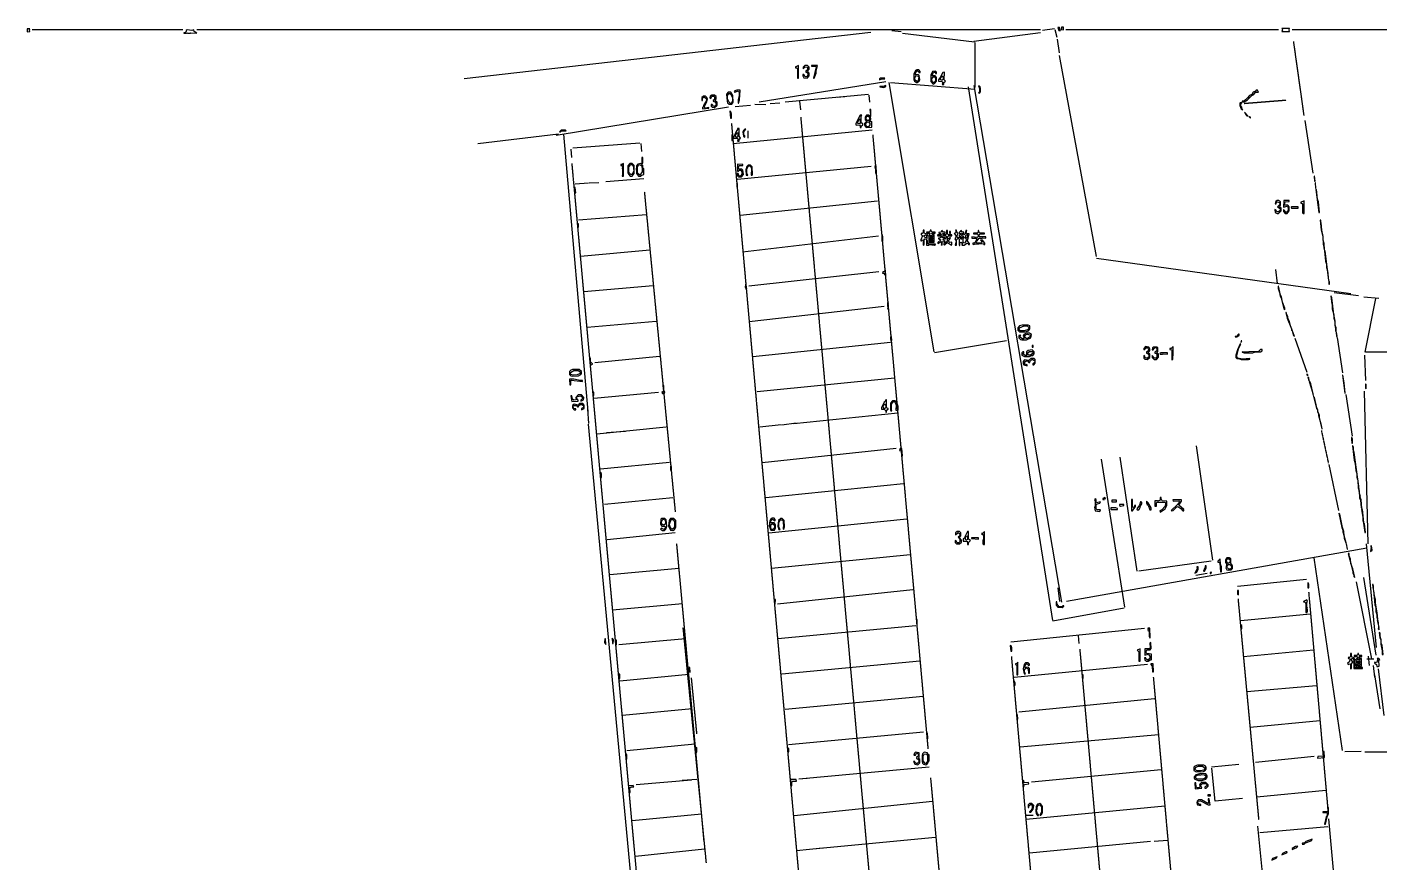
# Model space of a CAD drawing. Extents: x 11321 to 163025, y 6049 to 115321.
# Drawn here: x 11321 to 107597, y 55820 to 115321 of the extents above; entities that cross this region are included whole.
import ezdxf

# ---------------------------------------------------------------- set-up
doc = ezdxf.new("R2010")
doc.units = 0
doc.linetypes.add('DASHED', pattern=[1.524, 1.27, -0.254])
for name, color, linetype in [('DASHED_LINE', 3, 'DASHED'), ('SOLID_LINE', 7, 'Continuous'), ('TEXT_OUTLINE', 5, 'Continuous')]:
    doc.layers.add(name, color=color, linetype=linetype)

msp = doc.modelspace()

# ---------------------------------------------------------------- linework, layer by layer
at = {"layer": 'DASHED_LINE', "linetype": 'DASHED'}
for p, q in [((101438.5, 114283.2), (102178.5, 109035.4)), ((100931.7, 110104.2), (97931, 109865.5)), ((66374, 108909.3), (71862.8, 48151.8)), ((61447, 108470.6), (66880.3, 47705)), ((71499.8, 107651.7), (75430.5, 63935.2)), ((50085.6, 105599.6), (57313.4, 26094.1)), ((55248.9, 103585.7), (57443.3, 80818.9)), ((103427.6, 86597.1), (103923.6, 84282.4)), ((57533.6, 78557.6), (59477.2, 57382.4)), ((97496.5, 74608.4), (98965.3, 58892.4)), ((102523.6, 75084), (103901.5, 59468.1)), ((57987.4, 72584.3), (59643.2, 55819.8)), ((81366.3, 70513.4), (82971.6, 52478.5)), ((86234.8, 71027.2), (87846.3, 52986.8)), ((58583.6, 68988.1), (58968, 64999.5)), ((91468.5, 69051), (92796, 54183.8)), ((75614.9, 61884.4), (76721.1, 49582.3))]:
    msp.add_line(p, q, dxfattribs=at)
at = {"layer": 'SOLID_LINE'}
for p, q in [((11695.8, 115144.1), (22402.7, 115144.1)), ((23391.6, 115144.1), (83439.1, 115144.1)), ((71362.7, 114927), (42422.5, 111638.4)), ((72868.6, 115082.6), (73516.4, 115014.4)), ((73618.7, 114878), (78733.5, 114264.2)), ((83439.1, 114912.1), (78699.4, 114298.3)), ((84428, 115184.9), (83575.5, 115082.6)), ((84462.1, 115150.8), (84598.5, 114605.2)), ((85246.3, 115144.1), (100386.1, 115144.1)), ((101340.9, 115144.1), (112525.2, 115144.1)), ((78776.1, 114230.1), (78776.1, 111024.8)), ((84625.3, 114467.7), (84773.4, 113480.6)), ((84781, 113305.4), (87410.9, 98991.1)), ((72425.8, 111431.1), (63423.8, 109964.9)), ((72636.4, 111366.9), (75843, 92203.8)), ((72766.3, 111365.8), (78801.7, 110888.4)), ((78283.7, 111057.9), (84290.3, 73073)), ((78704.1, 111150.5), (84945.8, 74381.6)), ((63116.4, 109831.4), (63900.7, 109797.3)), ((64889.5, 109899.6), (64207.5, 109865.5)), ((71196.4, 110527.4), (65264.3, 109971.3)), ((66287.6, 110036), (66355.8, 109422.2)), ((69526.9, 110342.9), (68981.3, 110308.8)), ((71231.8, 110479.3), (71265.9, 109967.8)), ((61238.3, 109608.9), (48971.7, 107610.9)), ((62811.6, 109741.4), (61720.4, 109639.1)), ((71470.5, 107990.1), (61582, 107001.2)), ((62604.9, 107921.9), (62604.9, 107410.4)), ((102254.9, 108660.9), (102815.1, 104912.2)), ((49135, 107691.6), (43406.4, 107009.6)), ((49497.3, 107688), (51236.3, 87944.9)), ((54933.2, 107063.7), (50158, 106706.7)), ((55000.9, 107035.3), (55035, 106455.6)), ((50022.4, 106623.9), (50059.8, 106044.5)), ((71402.3, 105398.6), (61888.8, 104477.9)), ((51283.8, 104210.7), (50329.3, 104138.2)), ((52000.3, 104239.2), (51318.3, 104205.1)), ((55205.8, 104508.6), (52512, 104304)), ((71843.2, 102932.7), (62061.2, 101903)), ((55410.7, 101947.2), (50568.2, 101578.7)), ((71907.9, 100436), (62241.4, 99298.8)), ((55648.8, 99431.3), (50704.5, 98988.1)), ((87418.1, 98878.6), (105514.4, 96357)), ((71943.5, 97902.1), (62677.1, 96872.5)), ((100156.3, 98068.4), (100272.9, 97077.3)), ((55887.5, 96908), (50943.2, 96464.8)), ((104339.8, 96416.5), (106082.4, 96207.4)), ((72316.6, 95430.3), (62711.6, 94345.8)), ((106455.6, 96123.8), (107512.7, 96021.5)), ((107274, 95987.4), (106523.8, 92168.3)), ((56092.1, 94350.7), (51181.9, 93941.5)), ((72764.6, 92866.1), (62980.9, 91852.8)), ((81018.1, 92986.7), (75903.3, 92134.2)), ((101531.5, 93186.4), (102384.6, 90743.5)), ((104561, 93227.6), (104937.3, 90709.6)), ((56329.9, 91869.9), (51727.6, 91417.3)), ((106499.1, 91962.6), (106581.1, 90157.6)), ((106557.9, 92213.8), (118560.6, 92213.8)), ((73040, 90317.8), (63286.1, 89345.9)), ((56262.7, 89302.4), (51659.9, 88887.7)), ((105166.8, 89173.8), (105610, 86207.2)), ((106483.3, 89404.6), (106742.2, 78530.7)), ((51214.5, 88146.8), (51282.7, 87089.8)), ((73277.9, 87836.4), (65878.5, 87086.3)), ((51259.6, 87051.3), (54380.9, 53608.7)), ((56805, 86845.7), (51864.2, 86334.6)), ((64990.7, 86996.3), (63458.2, 86840.9)), ((66048.9, 87121.8), (65025.9, 86985.4)), ((53909.8, 86542.1), (52545.8, 86439.8)), ((73172.1, 85311.9), (63628.1, 84289.3)), ((94512.7, 85517.9), (95686.5, 77370.4)), ((57046.9, 84325.7), (52136.7, 83848.3)), ((87755.4, 84562.1), (89426.2, 74025.7)), ((89090.6, 84699.4), (90307.4, 76587.5)), ((103965.1, 84181.8), (104655.6, 80917.4)), ((73686.4, 82796.7), (63901, 81798.9)), ((57285.8, 81799.4), (52410.7, 81345.9)), ((73924.4, 80280.1), (64104, 79291.2)), ((57453.1, 79308.6), (52615.1, 78824.8)), ((106661.3, 78215.7), (85279.8, 74440.5)), ((106607.3, 78527.1), (107334.6, 71162.9)), ((74160.9, 77745.8), (64310, 76788.1)), ((95577.3, 77307.6), (90428.4, 76591.6)), ((102894.7, 77542.9), (104906.6, 63830.3)), ((57695.4, 76783), (52783.6, 76322.6)), ((95305.4, 76414.8), (94487, 76278.4)), ((106422.3, 76136.7), (107309.2, 70618.2)), ((74364.2, 75264.9), (64722.7, 74231.9)), ((84666.7, 75391.9), (84803.1, 74437.1)), ((102363.8, 76005.6), (97453.6, 75494.2)), ((105894, 75838.8), (106993, 70343.6)), ((57967.5, 74266.6), (52989.1, 73823.3)), ((89402.3, 73948.1), (84327.3, 73030.3)), ((102631.4, 73535.5), (97687.5, 73054.8)), ((74572.9, 72704.2), (64753.9, 71769.1)), ((90837, 72507.6), (81326.3, 71526.7)), ((58172.1, 71777.4), (53432.4, 71334.1)), ((86132.9, 72016.1), (86167, 71436.4)), ((102875.3, 70959.1), (97896.9, 70481.7)), ((106660.2, 70345.3), (107171.7, 70345.3)), ((106762.5, 70549.9), (106830.7, 69867.9)), ((74846.3, 70174.8), (65025.9, 69254.1)), ((91045.3, 69947.4), (81565.9, 69026.8)), ((107103.5, 69867.9), (107205.8, 69049.5)), ((107467.6, 69627.9), (107876.8, 66320.3)), ((58415.8, 69236.7), (53505.6, 68759.4)), ((103079.9, 68435.8), (98135.6, 67992.5)), ((107205.8, 69220), (107580.9, 66799)), ((75084.3, 67658.9), (65263.9, 66738.2)), ((91553.6, 67490.7), (81906.2, 66544.9)), ((58646, 66800.7), (53705.3, 66320.9)), ((103319.2, 65940), (98372.5, 65453.4)), ((75118.4, 65134.9), (65503.7, 64237)), ((91828.3, 64947.7), (82005.4, 64054.7)), ((58853.2, 64284.8), (54014.2, 63810.4)), ((106251, 63764.3), (105091.7, 63730.2)), ((106523.8, 63730.2), (108297, 63730.2)), ((75526, 62630.3), (66493.2, 61809.1)), ((97557, 62833.4), (95613.4, 62628.8)), ((102905, 63396.3), (98751.6, 62959.1)), ((58615.4, 61718.4), (54660, 61377.4)), ((58990.5, 61752.4), (57933.4, 61684.3)), ((66833.1, 61820.6), (66253.5, 61786.5)), ((92030.1, 62453.9), (82793.2, 61562.1)), ((95612.3, 62570.8), (95851, 60218)), ((103757.4, 60979.6), (98847.2, 60502.2)), ((75762.6, 60192.2), (65913.8, 59182.1)), ((92278.6, 59863.6), (82424.4, 58905.6)), ((97824, 60402.7), (95882.2, 60213.9)), ((59328.2, 59296.5), (54384, 58819.1)), ((82416.2, 59229.2), (82927.6, 59229.2)), ((103928, 58952.9), (104286.4, 55033.1)), ((98878.7, 58433.8), (99678.5, 50701.9)), ((103897.7, 58382.7), (99055.7, 57973.5)), ((67924.3, 56876.4), (66083, 56671.8)), ((75971.5, 57626.5), (67242.3, 56808.2)), ((91278.8, 57350.3), (82654.5, 56504.8)), ((92475.6, 57417.5), (91521.9, 57336.9)), ((59534, 56793.1), (54631.5, 56277.1))]:
    msp.add_line(p, q, dxfattribs=at)
at = {"layer": 'TEXT_OUTLINE'}
for points in [[(11320.7, 115184.9), (11320.7, 114980.3), (11525.3, 115014.4), (11491.2, 115116.7), (11525.3, 115184.9)], [(22470.9, 114912.1), (22470.9, 114878), (22675.5, 114878), (22709.6, 114912.1), (22743.7, 114878), (22948.3, 114878), (22982.4, 114912.1), (23391.6, 114878), (23221.1, 115014.4), (23187, 115116.7), (23050.6, 115082.6), (22709.6, 115116.7), (22641.4, 115082.6), (22641.4, 115014.4), (22539.1, 114912.1)], [(84666.7, 115287.2), (84734.9, 115082.6), (84871.3, 115082.6), (84803.1, 115287.2)], [(84939.5, 115321.3), (84939.5, 115116.7), (85007.7, 115150.8), (85075.8, 115116.7), (85075.8, 115321.3)], [(100624.8, 115219), (100658.9, 115116.7), (100624.8, 115014.4), (101170.4, 115014.4), (101136.3, 115116.7), (101170.4, 115219)], [(66219.4, 112593.4), (66151.2, 112525.2), (66014.8, 112491.1), (66014.8, 112422.9), (66083, 112422.9), (66151.2, 112354.7), (66151.2, 111672.7), (66219.4, 111672.7)], [(66662.6, 112593.4), (66560.3, 112457), (66560.3, 112354.7), (66696.7, 112491.1), (66867.2, 112457), (66867.2, 112286.5), (66730.8, 112184.2), (66730.8, 112116), (66799, 112116), (66867.2, 112047.8), (66901.3, 111911.4), (66799, 111775), (66696.7, 111775), (66594.4, 111945.5), (66526.2, 111945.5), (66526.2, 111843.2), (66594.4, 111706.8), (66833.1, 111672.7), (66969.5, 111843.2), (66969.5, 112047.8), (66867.2, 112184.2), (66969.5, 112320.6), (66969.5, 112457), (66867.2, 112593.4)], [(67583.3, 112593.4), (67140, 112593.4), (67140, 112525.2), (67446.9, 112525.2), (67481, 112491.1), (67276.4, 111672.7), (67344.6, 111672.7), (67481, 112047.8), (67481, 112218.3)], [(74778.1, 112286.5), (74641.7, 112286.5), (74539.4, 112218.3), (74437.1, 111979.6), (74437.1, 111570.4), (74471.2, 111468.1), (74607.6, 111365.8), (74675.8, 111365.8), (74812.2, 111468.1), (74846.3, 111570.4), (74812.2, 111877.3), (74744, 111945.5), (74573.5, 111911.4), (74539.4, 111945.5), (74539.4, 112047.8), (74675.8, 112218.3), (74812.2, 112081.9), (74880.4, 112081.9), (74880.4, 112150.1)], [(74607.6, 111877.3), (74778.1, 111809.1), (74744, 111502.2), (74641.7, 111434), (74505.3, 111570.4), (74505.3, 111740.9)], [(75971.5, 112184.2), (75766.9, 112150.1), (75630.6, 111911.4), (75630.6, 111434), (75801, 111263.5), (75903.3, 111297.6), (76039.7, 111468.1), (76039.7, 111740.9), (75937.4, 111843.2), (75766.9, 111843.2), (75732.9, 111877.3), (75835.1, 112116), (75937.4, 112116), (75971.5, 112013.7), (76039.7, 112013.7), (76039.7, 112116)], [(75801, 111775), (75903.3, 111775), (75971.5, 111672.7), (75971.5, 111502.2), (75869.2, 111365.8), (75801, 111365.8), (75732.9, 111434), (75698.8, 111638.6)], [(76619.4, 112116), (76483, 112081.9), (76312.5, 111740.9), (76176.1, 111570.4), (76176.1, 111468.1), (76414.8, 111434), (76483, 111365.8), (76448.9, 111229.4), (76551.2, 111229.4), (76551.2, 111365.8), (76687.6, 111468.1), (76585.3, 111570.4)], [(76448.9, 111843.2), (76517.1, 111740.9), (76517.1, 111604.5), (76448.9, 111536.3), (76346.6, 111536.3), (76312.5, 111638.6)], [(61820.6, 110820.2), (61684.3, 110786.1), (61650.2, 110717.9), (61684.3, 110683.9), (61888.8, 110752), (61991.1, 110717.9), (61991.1, 110445.2), (61922.9, 110138.3), (61922.9, 109899.6), (61957, 109899.6), (62025.2, 110138.3), (62059.3, 110820.2)], [(71982, 111570.4), (72152.5, 111638.6), (72323, 111604.5), (72357.1, 111672.7), (72050.2, 111672.7), (71982, 111638.6)], [(72425.3, 111161.2), (72254.8, 111093), (72016.1, 111093), (72016.1, 111058.9), (72288.9, 111024.8), (72425.3, 111093)], [(79040.4, 111127.1), (79108.6, 110956.6), (79108.6, 110717.9), (79040.4, 110649.8), (79108.6, 110615.7), (79176.8, 110717.9), (79176.8, 110956.6), (79142.7, 111058.9)], [(98885.8, 110820.2), (98783.5, 110820.2), (98749.4, 110752), (98578.9, 110683.9), (98476.6, 110513.4), (98306.1, 110445.2), (98169.7, 110274.7), (97931, 110070.1), (97794.6, 110036), (97794.6, 110001.9), (97931, 110001.9), (98169.7, 110138.3), (98476.6, 110445.2), (98613, 110513.4), (98749.4, 110683.9), (98954, 110683.9)], [(59467.8, 110411.1), (59331.5, 110308.8), (59331.5, 110104.2), (59399.7, 110104.2), (59399.7, 110274.7), (59501.9, 110342.9), (59638.3, 110240.6), (59672.4, 110104.2), (59467.8, 109729.1), (59467.8, 109660.9), (59399.7, 109592.7), (59399.7, 109490.4), (59842.9, 109558.6), (59842.9, 109592.7), (59570.1, 109558.6), (59501.9, 109626.8), (59706.5, 110001.9), (59740.6, 110206.5), (59706.5, 110308.8), (59604.2, 110411.1)], [(60047.5, 110479.3), (59945.2, 110411.1), (59911.1, 110274.7), (59979.3, 110240.6), (60047.5, 110411.1), (60183.9, 110411.1), (60252.1, 110342.9), (60252.1, 110172.4), (60149.8, 110104.2), (60149.8, 110036), (60320.3, 109967.8), (60354.4, 109763.2), (60183.9, 109660.9), (60081.6, 109797.3), (60013.4, 109797.3), (60013.4, 109695), (60081.6, 109626.8), (60252.1, 109592.7), (60422.6, 109763.2), (60422.6, 109967.8), (60286.2, 110070.1), (60354.4, 110206.5), (60354.4, 110377), (60252.1, 110479.3)], [(61206.9, 110683.9), (61104.6, 110547.5), (61138.7, 110036), (61172.8, 109933.7), (61275.1, 109831.4), (61479.7, 109831.4), (61582, 109967.8), (61547.9, 110445.2), (61411.5, 110683.9)], [(61275.1, 110615.7), (61411.5, 110547.5), (61513.8, 110274.7), (61513.8, 110036), (61411.5, 109865.5), (61275.1, 109967.8), (61172.8, 110206.5), (61172.8, 110445.2)], [(97658.2, 109933.7), (97624.1, 109899.6), (97624.1, 109729.1), (97726.4, 109490.4), (97828.7, 109422.2), (97760.5, 109524.5), (97760.5, 109626.8), (97692.3, 109695), (97692.3, 109831.4), (97760.5, 109933.7)], [(61343.3, 109354), (61377.4, 108842.5), (61445.6, 108842.5), (61445.6, 109115.3), (61411.5, 109285.8)], [(70618.1, 109047.1), (70311.2, 108467.4), (70311.2, 108365.1), (70345.3, 108331.1), (70549.9, 108365.1), (70618.1, 108297), (70618.1, 108160.6), (70686.3, 108160.6), (70686.3, 108262.9), (70788.6, 108365.1), (70788.6, 108433.3), (70686.3, 108501.5), (70686.3, 108978.9), (70720.4, 109047.1)], [(70584, 108808.4), (70618.1, 108774.3), (70618.1, 108467.4), (70481.7, 108433.3), (70413.5, 108535.6)], [(71368.2, 109456.3), (71300, 109456.3), (71334.1, 109081.2), (71265.9, 109013), (71231.8, 109047.1), (71061.4, 109047.1), (70959.1, 108910.7), (70959.1, 108706.1), (71027.3, 108672), (71027.3, 108569.7), (70925, 108467.4), (70925, 108331.1), (71027.3, 108160.6), (71436.4, 108194.7), (71436.4, 108603.8), (71334.1, 108569.7), (71265.9, 108637.9), (71334.1, 108672), (71368.2, 108774.3), (71334.1, 108944.8), (71368.2, 108978.9)], [(71095.4, 108978.9), (71197.7, 108978.9), (71300, 108842.5), (71231.8, 108672), (71129.5, 108672), (71027.3, 108774.3), (71027.3, 108876.6)], [(97965.1, 109251.7), (98033.3, 109115.3), (98135.6, 109013), (98203.8, 109013)], [(98272, 108944.8), (98374.3, 108842.5), (98374.3, 108910.7)], [(49204.2, 107853.7), (49272.4, 107853.7), (49340.6, 107921.9), (49681.6, 107921.9), (49647.5, 107990.1), (49340.6, 107990.1)], [(61991.1, 108092.4), (61888.8, 108092.4), (61888.8, 108024.2), (61786.5, 107887.8), (61650.2, 107546.8), (61547.9, 107444.5), (61513.8, 107478.6), (61513.8, 107649.1), (61479.7, 107649.1), (61479.7, 107239.9), (61547.9, 107239.9), (61582, 107410.4), (61854.7, 107410.4), (61922.9, 107342.2), (61888.8, 107205.8), (61991.1, 107205.8), (61991.1, 107342.2), (62093.4, 107410.4), (61991.1, 107546.8)], [(62468.5, 108058.3), (62400.3, 108058.3), (62298, 107956), (62263.9, 107853.7), (62298, 107546.8), (62400.3, 107478.6), (62400.3, 107580.9), (62332.1, 107649.1), (62332.1, 107853.7)], [(71129.5, 108569.7), (71197.7, 108569.7), (71300, 108467.4), (71300, 108365.1), (71197.7, 108228.8), (71095.4, 108228.8), (71027.3, 108297), (70993.2, 108433.3)], [(61854.7, 107819.6), (61922.9, 107717.3), (61888.8, 107649.1), (61922.9, 107546.8), (61854.7, 107478.6), (61752.4, 107478.6), (61718.4, 107580.9)], [(55069.1, 106046.4), (55069.1, 105637.3), (55137.3, 105637.3), (55137.3, 106046.4)], [(53773.4, 105603.2), (53671.1, 105535), (53568.8, 105535), (53568.8, 105466.8), (53637, 105466.8), (53705.2, 105398.6), (53671.1, 105262.2), (53705.2, 105194), (53705.2, 104818.9), (53671.1, 104716.6), (53773.4, 104716.6)], [(54216.7, 105603.2), (54080.3, 105432.7), (54080.3, 104955.3), (54114.4, 104853), (54250.8, 104716.6), (54387.2, 104716.6), (54523.6, 104887.1), (54523.6, 105466.8), (54387.2, 105603.2)], [(54284.9, 105535), (54353.1, 105535), (54455.4, 105432.7), (54489.5, 105091.7), (54387.2, 104818.9), (54284.9, 104818.9), (54182.6, 104921.2), (54148.5, 105023.5), (54148.5, 105364.5)], [(54796.3, 105569.1), (54694.1, 105432.7), (54660, 105159.9), (54694.1, 105125.8), (54694.1, 104887.1), (54830.4, 104716.6), (55000.9, 104716.6), (55069.1, 104784.8), (55205.5, 104818.9), (55205.5, 105228.1), (55137.3, 105296.3), (55137.3, 105466.8), (55000.9, 105603.2)], [(54864.5, 105535), (55035, 105466.8), (55103.2, 105262.2), (55103.2, 105023.5), (54932.7, 104784.8), (54796.3, 104887.1), (54762.2, 104989.4), (54762.2, 105364.5)], [(61888.8, 105569.1), (61888.8, 105057.6), (61957, 105057.6), (62025.2, 105125.8), (62127.5, 105125.8), (62195.7, 105023.5), (62195.7, 104853), (62093.4, 104716.6), (61991.1, 104716.6), (61922.9, 104887.1), (61854.7, 104887.1), (61854.7, 104750.7), (61957, 104648.4), (62161.6, 104648.4), (62298, 104818.9), (62263.9, 105125.8), (62195.7, 105194), (61991.1, 105194), (61922.9, 105262.2), (61991.1, 105466.8), (62263.9, 105466.8), (62263.9, 105535)], [(62639, 105500.9), (62536.7, 105398.6), (62468.5, 105159.9), (62502.6, 104784.8), (62604.9, 104750.7), (62536.7, 104921.2), (62536.7, 105228.1), (62673.1, 105432.7), (62775.4, 105432.7), (62877.7, 105262.2), (62843.6, 104784.8), (62911.8, 104784.8), (62945.9, 104853), (62911.8, 105364.5), (62809.5, 105500.9)], [(71641, 105432.7), (71675.1, 105364.5), (71641, 105296.3), (71709.2, 105262.2), (71709.2, 104921.2), (71777.4, 104921.2), (71743.3, 105432.7)], [(61820.6, 104239.2), (61820.6, 103932.3), (61888.8, 103932.3), (61888.8, 104171)], [(102909.4, 104716.6), (102943.5, 104341.5), (102977.6, 104341.5), (102943.5, 104716.6)], [(102977.6, 104239.2), (103011.7, 103864.1), (103045.8, 103864.1), (103011.7, 104239.2)], [(50295.3, 103898.2), (50295.3, 103523.2), (50363.5, 103523.2), (50329.4, 103898.2)], [(103045.8, 103761.8), (103250.4, 102125.1), (103284.5, 102125.1), (103216.3, 102875.3), (103148.1, 103079.9), (103079.9, 103761.8)], [(100283.8, 102977.6), (100181.5, 102909.4), (100147.4, 102738.9), (100215.6, 102738.9), (100215.6, 102807.1), (100283.8, 102875.3), (100454.3, 102841.2), (100488.4, 102704.8), (100317.9, 102534.3), (100488.4, 102397.9), (100488.4, 102261.5), (100386.1, 102159.2), (100283.8, 102159.2), (100215.6, 102227.4), (100215.6, 102295.6), (100113.3, 102329.7), (100147.4, 102125.1), (100283.8, 102056.9), (100386.1, 102056.9), (100556.6, 102227.4), (100556.6, 102432), (100454.3, 102534.3), (100522.5, 102636.6), (100522.5, 102875.3), (100386.1, 102977.6)], [(100761.2, 102977.6), (100727.1, 102500.2), (100999.9, 102568.4), (101068.1, 102466.1), (101068.1, 102261.5), (100931.7, 102125.1), (100727.1, 102329.7), (100727.1, 102193.3), (100863.5, 102056.9), (100999.9, 102056.9), (101136.3, 102227.4), (101136.3, 102534.3), (101034, 102636.6), (100829.4, 102636.6), (100795.3, 102670.7), (100863.5, 102875.3), (101136.3, 102909.4), (101136.3, 102977.6)], [(101272.7, 102500.2), (101306.8, 102432), (101784.1, 102432), (101784.1, 102534.3), (101306.8, 102534.3)], [(102193.3, 102943.5), (101954.6, 102841.2), (102125.1, 102704.8), (102091, 102636.6), (102091, 102091), (102125.1, 102056.9), (102193.3, 102056.9)], [(50499.9, 101340.9), (50499.9, 101102.2), (50568.1, 101068.1), (50568.1, 101306.8)], [(103352.7, 101579.5), (103420.9, 100863.5), (103523.2, 100386.1), (103557.3, 99840.5), (103591.4, 99806.4), (103625.5, 99465.4), (103659.6, 99465.4), (103625.5, 99908.7), (103557.3, 100147.4), (103557.3, 100420.2), (103455, 100863.5), (103420.9, 101374.9), (103386.8, 101409), (103386.8, 101579.5)], [(72152.5, 100522.5), (72186.6, 100386.1), (72152.5, 100352), (72152.5, 100079.2), (72220.7, 100079.2), (72220.7, 100386.1), (72186.6, 100522.5)], [(75085, 100863.5), (75085, 100693), (75016.8, 100624.8), (74948.6, 100624.8), (74948.6, 100556.6), (75050.9, 100454.3), (74914.5, 100181.5), (74914.5, 100113.3), (74982.7, 100113.3), (75016.8, 100181.5), (75085, 100147.4), (75085, 99806.4), (75153.2, 99840.5), (75153.2, 100181.5), (75221.4, 100249.7), (75323.7, 100215.6), (75323.7, 99806.4), (75494.2, 99806.4), (75528.3, 99840.5), (75903.3, 99806.4), (75971.5, 99840.5), (75971.5, 99874.6), (75494.2, 99874.6), (75391.9, 99942.8), (75391.9, 100113.3), (75357.8, 100147.4), (75391.9, 100556.6), (75153.2, 100658.9), (75153.2, 100863.5)], [(75153.2, 100488.4), (75255.5, 100522.5), (75323.7, 100454.3), (75323.7, 100352), (75255.5, 100317.9), (75153.2, 100420.2)], [(75323.7, 100727.1), (75357.8, 100658.9), (75562.4, 100658.9), (75596.5, 100624.8), (75460.1, 100488.4), (75494.2, 100420.2), (75494.2, 100113.3), (75460.1, 100045.1), (75494.2, 100011), (75869.2, 100011), (75869.2, 100556.6), (75732.9, 100556.6), (75698.8, 100624.8), (75732.9, 100658.9), (75937.4, 100658.9), (75937.4, 100727.1), (75732.9, 100727.1), (75664.7, 100795.3), (75664.7, 100863.5), (75596.5, 100863.5), (75596.5, 100795.3), (75528.3, 100727.1)], [(75528.3, 100113.3), (75596.5, 100181.5), (75732.9, 100181.5), (75801, 100079.2), (75766.9, 100045.1), (75596.5, 100045.1)], [(75562.4, 100454.3), (75596.5, 100488.4), (75766.9, 100488.4), (75801, 100420.2), (75766.9, 100386.1), (75596.5, 100386.1)], [(75562.4, 100317.9), (75732.9, 100352), (75801, 100249.7), (75766.9, 100215.6), (75596.5, 100215.6)], [(76414.8, 100863.5), (76414.8, 100795.3), (76346.6, 100727.1), (76210.2, 100693), (76210.2, 100658.9), (76346.6, 100624.8), (76380.7, 100556.6), (76346.6, 100522.5), (76107.9, 100522.5), (76142, 100454.3), (76721.7, 100454.3), (76824, 100113.3), (76687.6, 99942.8), (76551.2, 99908.7), (76551.2, 99840.5), (76619.4, 99806.4), (76824, 99976.9), (77096.8, 99806.4), (77130.9, 99840.5), (77130.9, 100011), (76994.5, 99976.9), (76926.3, 100045.1), (76926.3, 100147.4), (76994.5, 100215.6), (77028.6, 100352), (76892.2, 100249.7), (76824, 100317.9), (76824, 100386.1), (76892.2, 100454.3), (77130.9, 100454.3), (77130.9, 100522.5), (76892.2, 100522.5), (76824, 100590.7), (76824, 100829.4), (76755.8, 100829.4), (76755.8, 100590.7), (76687.6, 100522.5), (76517.1, 100522.5), (76483, 100624.8), (76653.5, 100658.9), (76653.5, 100727.1), (76517.1, 100727.1)], [(76414.8, 100386.1), (76278.4, 100283.8), (76176.1, 100283.8), (76176.1, 100249.7), (76346.6, 100181.5), (76142, 99976.9), (76142, 99908.7), (76380.7, 100045.1), (76414.8, 100011), (76380.7, 99840.5), (76448.9, 99806.4), (76448.9, 100011), (76483, 100045.1), (76653.5, 100011), (76653.5, 100079.2), (76483, 100181.5), (76551.2, 100249.7), (76687.6, 100249.7), (76687.6, 100317.9), (76483, 100317.9)], [(76960.4, 100761.2), (76960.4, 100658.9), (77028.6, 100624.8), (77028.6, 100761.2)], [(77403.7, 100863.5), (77437.8, 100795.3), (77403.7, 100658.9), (77301.4, 100624.8), (77437.8, 100454.3), (77403.7, 100317.9), (77335.5, 100249.7), (77437.8, 100113.3), (77369.6, 99806.4), (77471.9, 99806.4), (77471.9, 100181.5), (77574.2, 100283.8), (77642.4, 100249.7), (77642.4, 99840.5), (77676.5, 99772.3), (77710.6, 99772.3), (77710.6, 99942.8), (77778.8, 100011), (77881.1, 99942.8), (77847, 99806.4), (78017.5, 99806.4), (78187.9, 99942.8), (78290.2, 99908.7), (78324.3, 99840.5), (78392.5, 99840.5), (78392.5, 99908.7), (78256.1, 100079.2), (78358.4, 100590.7), (78256.1, 100590.7), (78153.8, 100658.9), (78187.9, 100829.4), (78119.7, 100829.4), (78085.6, 100590.7), (78017.5, 100522.5), (77915.2, 100590.7), (77983.4, 100658.9), (77983.4, 100727.1), (77881.1, 100727.1), (77778.8, 100863.5), (77778.8, 100761.2), (77642.4, 100727.1), (77642.4, 100658.9), (77710.6, 100624.8), (77710.6, 100522.5), (77642.4, 100488.4), (77642.4, 100420.2), (77915.2, 100454.3), (77983.4, 100386.1), (77847, 100317.9), (77744.7, 100352), (77574.2, 100317.9), (77471.9, 100386.1), (77574.2, 100624.8), (77471.9, 100761.2), (77471.9, 100863.5)], [(77812.9, 100658.9), (77881.1, 100624.8), (77847, 100488.4), (77744.7, 100522.5)], [(77744.7, 100249.7), (77778.8, 100283.8), (77847, 100249.7), (77812.9, 100215.6)], [(78017.5, 100352), (78119.7, 100283.8), (78153.8, 100147.4), (78051.6, 99942.8), (77949.3, 99976.9), (77949.3, 100283.8)], [(78187.9, 100556.6), (78256.1, 100488.4), (78256.1, 100352), (78187.9, 100283.8), (78119.7, 100386.1), (78119.7, 100488.4)], [(78665.3, 100658.9), (78665.3, 100590.7), (78938.1, 100590.7), (79006.3, 100522.5), (79006.3, 100420.2), (78938.1, 100352), (78563, 100386.1), (78563, 100283.8), (78869.9, 100283.8), (78904, 100249.7), (78801.7, 100011), (78733.5, 99942.8), (78631.2, 99942.8), (78631.2, 99874.6), (78699.4, 99840.5), (78733.5, 99874.6), (79381.4, 99908.7), (79415.5, 99840.5), (79483.7, 99840.5), (79483.7, 99942.8), (79313.2, 100147.4), (79176.8, 100147.4), (79279.1, 100011), (79210.9, 99942.8), (78904, 99942.8), (78869.9, 99976.9), (78904, 100079.2), (79074.5, 100283.8), (79279.1, 100283.8), (79313.2, 100317.9), (79517.8, 100283.8), (79551.9, 100317.9), (79551.9, 100386.1), (79108.6, 100386.1), (79074.5, 100420.2), (79074.5, 100522.5), (79142.7, 100590.7), (79449.6, 100590.7), (79449.6, 100658.9), (79108.6, 100658.9), (79040.4, 100829.4), (79006.3, 100829.4), (79006.3, 100727.1), (78938.1, 100658.9)], [(103659.6, 99397.2), (103727.7, 98647.1), (103795.9, 98442.5), (103795.9, 98203.8), (103864.1, 97965.1), (103932.3, 97283.1), (103966.4, 97283.1), (103693.7, 99397.2)], [(72357.1, 98135.6), (72357.1, 97965.1), (72288.9, 97896.9), (72220.7, 97896.9), (72186.6, 97794.6), (72288.9, 97794.6), (72357.1, 97692.3), (72425.3, 97692.3), (72391.2, 98135.6)], [(62468.5, 97112.6), (62434.4, 96805.7), (62468.5, 96703.5), (62536.7, 96669.4), (62468.5, 96839.8), (62502.6, 96873.9), (62502.6, 97112.6)], [(100352, 96873.9), (100352, 96703.5), (100454.3, 96430.7), (100488.4, 96157.9), (100556.6, 96055.6), (100761.2, 95271.3), (100829.4, 95203.1), (100829.4, 95305.4), (100658.9, 95748.7), (100590.7, 96123.8), (100522.5, 96226.1), (100386.1, 96873.9)], [(103966.4, 97214.9), (103966.4, 97010.3), (104000.5, 97010.3), (104000.5, 97214.9)], [(72561.7, 95714.6), (72561.7, 95441.8), (72595.8, 95407.7), (72561.7, 95271.3), (72629.9, 95271.3), (72629.9, 95544.1), (72595.8, 95578.2), (72629.9, 95680.5)], [(104102.8, 96157.9), (104171, 95612.3), (104205.1, 95578.2), (104205.1, 95271.3), (104307.4, 94828), (104307.4, 94589.3), (104375.6, 94350.7), (104375.6, 94112), (104443.8, 93873.3), (104443.8, 93668.7), (104477.9, 93668.7), (104477.9, 93907.4), (104409.7, 94112), (104409.7, 94384.7), (104307.4, 94862.1), (104171, 96055.6), (104136.9, 96157.9)], [(100897.6, 94998.5), (100999.9, 94589.3), (101306.8, 93839.2), (101306.8, 93736.9), (101374.9, 93702.8), (101238.6, 94043.8), (101170.4, 94350.7), (101068.1, 94521.1), (101034, 94725.7), (100965.8, 94828), (100931.7, 94998.5)], [(81836.5, 93736.9), (81938.8, 93634.6), (82382.1, 93634.6), (82586.7, 93702.8), (82689, 93839.2), (82689, 94043.8), (82552.6, 94112), (82143.4, 94112), (81938.8, 94043.8), (81836.5, 93907.4)], [(82620.8, 93941.5), (82620.8, 93873.3), (82518.5, 93771), (82279.8, 93702.8), (82007, 93702.8), (81904.7, 93771), (81938.8, 93907.4), (82279.8, 94043.8), (82484.4, 94043.8)], [(82791.2, 93430), (82654.9, 93532.3), (82450.3, 93532.3), (82245.7, 93430), (82211.6, 93327.7), (82279.8, 93191.3), (82245.7, 93123.1), (82143.4, 93123.1), (81972.9, 93259.5), (81972.9, 93327.7), (82041.1, 93395.9), (81904.7, 93361.8), (81904.7, 93191.3), (82007, 93089), (82109.3, 93054.9), (82450.3, 93054.9), (82757.1, 93191.3)], [(82723.1, 93395.9), (82723.1, 93293.6), (82518.5, 93157.2), (82416.2, 93157.2), (82279.8, 93259.5), (82416.2, 93430), (82518.5, 93464.1)], [(97590, 93464.1), (97521.8, 93464.1), (97385.4, 93293.6), (97283.1, 93293.6), (97283.1, 93259.5), (97419.5, 93259.5), (97590, 93395.9)], [(101374.9, 93634.6), (101443.1, 93361.8), (101511.3, 93293.6), (101409, 93634.6)], [(104477.9, 93600.5), (104512, 93293.6), (104546.1, 93293.6), (104512, 93600.5)], [(72766.3, 93259.5), (72766.3, 93089), (72868.6, 93020.8), (72834.5, 93293.6)], [(82859.4, 92645.7), (82859.4, 92543.4), (82927.6, 92543.4), (82927.6, 92645.7)], [(90906.7, 92577.5), (90804.4, 92441.1), (90804.4, 92338.8), (90974.9, 92509.3), (91043.1, 92509.3), (91111.3, 92441.1), (91145.4, 92304.7), (90974.9, 92168.3), (90974.9, 92100.1), (91043.1, 92100.1), (91145.4, 91997.9), (91145.4, 91827.4), (91043.1, 91759.2), (90940.8, 91759.2), (90872.6, 91827.4), (90872.6, 91895.6), (90804.4, 91929.7), (90804.4, 91759.2), (90872.6, 91691), (91043.1, 91656.9), (91213.6, 91793.3), (91213.6, 92032), (91111.3, 92134.2), (91213.6, 92304.7), (91213.6, 92407), (91145.4, 92543.4)], [(91486.4, 92543.4), (91418.2, 92475.2), (91384.1, 92338.8), (91452.3, 92338.8), (91588.7, 92509.3), (91656.9, 92509.3), (91725.1, 92441.1), (91725.1, 92270.6), (91588.7, 92168.3), (91588.7, 92100.1), (91656.9, 92100.1), (91725.1, 92032), (91725.1, 91827.4), (91656.9, 91759.2), (91554.6, 91759.2), (91384.1, 91929.7), (91384.1, 91793.3), (91520.5, 91656.9), (91691, 91656.9), (91827.4, 91827.4), (91827.4, 92032), (91725.1, 92134.2), (91793.3, 92236.5), (91793.3, 92475.2), (91725.1, 92543.4)], [(92884.4, 92577.5), (92748, 92441.1), (92645.7, 92441.1), (92645.7, 92372.9), (92782.1, 92338.8), (92782.1, 91622.8), (92850.3, 91656.9), (92850.3, 91895.6), (92884.4, 91929.7)], [(97658.2, 92782.1), (97453.6, 92338.8), (97351.3, 91963.8), (97351.3, 91793.3), (97419.5, 91725.1), (97555.9, 91725.1), (97726.4, 91656.9), (98237.9, 91656.9), (98340.2, 91691), (98340.2, 91725.1), (97794.6, 91691), (97487.7, 91759.2), (97385.4, 91861.5), (97521.8, 92407), (97692.3, 92748)], [(97760.5, 92986.7), (97726.4, 92986.7), (97692.3, 92884.4), (97726.4, 92884.4)], [(51352.4, 91759.2), (51386.5, 91315.9), (51454.7, 91281.8), (51557, 91315.9), (51557, 91350), (51420.6, 91486.4), (51420.6, 91759.2)], [(82995.8, 92202.4), (82859.4, 92338.8), (82552.6, 92304.7), (82450.3, 92202.4), (82450.3, 92032), (82484.4, 91997.9), (82450.3, 91929.7), (82348, 91929.7), (82177.5, 92066), (82245.7, 92134.2), (82245.7, 92202.4), (82177.5, 92202.4), (82109.3, 92134.2), (82109.3, 91963.8), (82313.9, 91861.5), (82654.9, 91861.5), (82791.2, 91929.7), (82893.5, 91929.7), (82995.8, 92066)], [(83064, 91656.9), (82995.8, 91725.1), (82757.1, 91725.1), (82620.8, 91588.7), (82313.9, 91622.8), (82211.6, 91520.5), (82211.6, 91350), (82245.7, 91281.8), (82484.4, 91213.6), (82484.4, 91281.8), (82348, 91315.9), (82279.8, 91384.1), (82279.8, 91452.3), (82416.2, 91554.6), (82518.5, 91554.6), (82620.8, 91452.3), (82689, 91452.3), (82689, 91520.5), (82825.3, 91656.9), (82893.5, 91656.9), (83029.9, 91554.6), (83029.9, 91452.3), (82893.5, 91350), (82893.5, 91281.8), (82961.7, 91281.8), (83064, 91384.1)], [(82484.4, 92100.1), (82654.9, 92236.5), (82859.4, 92236.5), (82927.6, 92168.3), (82927.6, 92100.1), (82723.1, 91963.8), (82620.8, 91963.8)], [(91929.7, 92100.1), (91963.8, 92032), (92134.2, 92032), (92168.3, 92066), (92475.2, 92032), (92475.2, 92134.2), (91997.9, 92134.2)], [(99226.7, 92372.9), (99090.3, 92372.9), (98954, 92236.5), (98272, 92202.4), (98237.9, 92168.3), (97794.6, 92202.4), (97794.6, 92168.3), (97931, 92134.2), (98544.8, 92134.2), (98715.3, 92202.4), (99090.3, 92202.4), (99226.7, 92270.6)], [(49920.3, 90804.4), (49920.3, 90599.8), (50022.6, 90497.5), (50124.8, 90463.4), (50568.1, 90497.5), (50738.6, 90599.8), (50772.7, 90668), (50772.7, 90804.4), (50602.2, 90940.8), (50124.8, 90940.8), (50022.6, 90906.7)], [(49988.5, 90736.2), (50227.1, 90872.6), (50534, 90872.6), (50670.4, 90770.3), (50670.4, 90668), (50465.8, 90565.7), (50193, 90531.6), (50022.6, 90599.8)], [(102397.9, 90633.9), (102397.9, 90565.7), (102466.1, 90497.5), (102466.1, 90565.7)], [(104921.2, 90531.6), (105091.7, 89270), (105125.8, 89270), (105057.6, 89986), (104955.3, 90531.6)], [(49920.3, 90258.8), (49954.4, 89849.6), (50022.6, 89849.6), (50022.6, 90156.5), (50056.7, 90190.6), (50840.9, 90088.3), (50840.9, 90156.5), (50670.4, 90156.5), (50227.1, 90258.8)], [(56569.5, 89815.5), (56603.6, 89406.4), (56501.3, 89304.1), (56535.4, 89235.9), (56671.8, 89235.9), (56705.9, 89338.2), (56637.7, 89440.5), (56637.7, 89815.5)], [(102466.1, 90429.3), (102534.3, 90156.5), (102568.4, 90156.5), (102534.3, 90361.1)], [(102568.4, 90088.3), (102807.1, 89338.2), (102841.2, 89099.5), (102875.3, 89099.5), (102670.7, 89917.8), (102602.5, 90088.3)], [(106557.9, 89917.8), (106557.9, 89611), (106626.1, 89576.9), (106626.1, 89883.7)], [(50943.2, 88963.1), (50772.7, 89133.6), (50534, 89133.6), (50363.5, 88963.1), (50397.6, 88792.6), (50227.1, 88758.5), (50124.8, 88826.7), (50090.8, 89065.4), (50022.6, 89065.4), (50090.8, 88656.2), (50534, 88690.3), (50534, 88758.5), (50431.7, 88894.9), (50431.7, 88963.1), (50499.9, 89031.3), (50738.6, 89065.4), (50875, 88963.1), (50875, 88894.9), (50738.6, 88758.5), (50738.6, 88690.3), (50909.1, 88792.6)], [(51659.3, 89338.2), (51591.1, 89338.2), (51591.1, 89065.4), (51659.3, 89099.5)], [(72425.3, 88792.6), (72391.2, 88656.2), (72323, 88622.1), (72118.4, 88212.9), (72118.4, 88110.6), (72323, 88110.6), (72425.3, 88008.3), (72425.3, 87906), (72493.5, 87906), (72493.5, 88042.4), (72595.8, 88110.6), (72595.8, 88178.8), (72493.5, 88212.9), (72493.5, 88792.6)], [(72902.7, 88724.4), (72766.3, 88553.9), (72766.3, 88076.5), (72800.4, 88008.3), (72868.6, 88008.3), (72834.5, 88076.5), (72834.5, 88485.7), (72970.9, 88656.2), (73039.1, 88656.2), (73107.3, 88588), (73175.5, 88417.5), (73141.4, 88042.4), (73311.9, 88042.4), (73311.9, 88315.2), (73209.6, 88588), (73107.3, 88724.4)], [(102875.3, 89031.3), (103079.9, 88178.8), (103148.1, 88076.5), (103148.1, 87940.1), (103216.3, 87803.7), (103216.3, 87667.3), (103386.8, 87087.7), (103455, 86712.6), (103489.1, 86712.6), (103284.5, 87530.9), (103284.5, 87667.3), (103182.2, 87940.1), (103182.2, 88076.5), (103114, 88212.9), (102943.5, 88963.1)], [(50977.3, 88417.5), (50875, 88519.8), (50636.3, 88519.8), (50534, 88417.5), (50261.2, 88485.7), (50124.8, 88383.4), (50124.8, 88212.9), (50261.2, 88076.5), (50363.5, 88076.5), (50363.5, 88144.7), (50227.1, 88178.8), (50158.9, 88281.1), (50227.1, 88383.4), (50431.7, 88383.4), (50499.9, 88281.1), (50568.1, 88281.1), (50568.1, 88349.3), (50670.4, 88451.6), (50806.8, 88451.6), (50909.1, 88383.4), (50909.1, 88247), (50772.7, 88178.8), (50772.7, 88076.5), (50977.3, 88178.8)], [(72357.1, 88485.7), (72425.3, 88383.4), (72425.3, 88247), (72357.1, 88178.8), (72288.9, 88178.8), (72254.8, 88349.3)], [(105569.1, 86098.8), (105569.1, 85894.2), (105603.2, 85860.1), (105603.2, 85689.6), (105637.3, 85689.6), (105637.3, 85996.5), (105603.2, 86098.8)], [(73448.2, 85314.5), (73414.1, 85178.1), (73516.4, 85144), (73550.5, 84803.1), (73618.7, 84803.1), (73584.6, 85314.5)], [(105637.3, 85519.1), (105773.7, 84496.2), (105841.9, 84257.5), (105876, 83746), (105944.2, 83541.4), (105944.2, 83302.7), (105978.3, 83132.2), (106012.4, 83132.2), (105773.7, 85041.8), (105705.5, 85178.1), (105705.5, 85416.8), (105671.4, 85519.1)], [(57115, 84052.9), (57115, 83780.1), (57183.2, 83780.1), (57183.2, 84018.8)], [(52102.6, 83609.6), (52136.7, 83268.6), (52204.9, 83268.6), (52204.9, 83541.4)], [(106012.4, 83064), (106046.4, 82518.5), (106114.6, 82313.9), (106148.7, 81802.4), (106216.9, 81631.9), (106251, 81120.4), (106319.2, 81052.2), (106251, 81666), (106182.8, 81836.5), (106216.9, 81904.7), (106148.7, 82109.3), (106080.5, 82859.4), (106046.4, 82893.5), (106046.4, 83064)], [(88076.5, 81768.3), (87974.2, 81836.5), (87940.1, 81768.3), (87871.9, 81768.3), (87871.9, 81700.1), (87974.2, 81666), (87940.1, 81734.2), (87974.2, 81768.3), (88076.5, 81734.2)], [(92032, 81836.5), (91963.8, 81836.5), (91963.8, 81631.9), (91793.3, 81563.7), (91759.2, 81597.8), (91588.7, 81597.8), (91588.7, 81222.7), (91691, 81222.7), (91691, 81461.4), (91725.1, 81495.5), (92304.7, 81495.5), (92338.8, 81461.4), (92304.7, 81222.7), (92066, 80949.9), (91929.7, 80881.7), (91963.8, 80779.4), (92304.7, 81018.1), (92441.1, 81290.9), (92441.1, 81563.7), (92100.1, 81597.8), (92032, 81734.2)], [(87326.4, 81734.2), (87292.3, 81666), (87326.4, 81563.7), (87326.4, 81188.6), (87292.3, 81154.5), (87326.4, 80881.7), (87667.3, 80847.6), (87701.4, 80949.9), (87462.7, 80949.9), (87394.5, 81018.1), (87394.5, 81325), (87462.7, 81393.2), (87667.3, 81427.3), (87701.4, 81529.6), (87428.6, 81461.4), (87394.5, 81495.5), (87394.5, 81700.1)], [(88451.6, 81086.3), (88451.6, 80984), (88929, 80984), (88929, 81052.2), (88792.6, 81086.3)], [(88519.8, 81631.9), (88519.8, 81529.6), (88860.8, 81529.6), (88860.8, 81631.9)], [(89065.4, 81325), (89065.4, 81256.8), (89133.6, 81222.7), (89372.3, 81256.8), (89372.3, 81325)], [(89917.8, 81700.1), (89917.8, 80881.7), (89986, 80881.7), (90190.6, 81188.6), (90190.6, 81290.9), (90122.4, 81256.8), (90122.4, 81188.6), (90054.2, 81120.4), (89986, 81154.5), (89986, 81700.1)], [(90599.8, 81529.6), (90565.7, 81529.6), (90497.5, 81290.9), (90292.9, 81018.1), (90327, 80949.9), (90429.3, 80949.9), (90531.6, 81120.4), (90531.6, 81188.6), (90668, 81427.3)], [(90974.9, 81563.7), (90974.9, 81461.4), (91043.1, 81325), (91111.3, 81290.9), (91213.6, 80949.9), (91315.9, 80949.9), (91315.9, 81086.3), (91111.3, 81461.4)], [(92850.3, 81666), (92884.4, 81563.7), (93293.6, 81597.8), (93327.7, 81529.6), (93191.3, 81325), (92748, 80915.8), (92782.1, 80881.7), (92884.4, 80915.8), (93123.1, 81154.5), (93225.4, 81188.6), (93430, 81052.2), (93566.4, 80881.7), (93634.6, 80881.7), (93634.6, 80984), (93293.6, 81290.9), (93464.1, 81563.7), (93464.1, 81666)], [(106285.1, 80984), (106387.4, 80438.4), (106387.4, 80199.8), (106421.5, 80063.4), (106455.6, 80063.4), (106353.3, 80984)], [(56501.3, 80336.2), (56433.1, 80302.1), (56399, 79927), (56501.3, 79790.6), (56705.9, 79790.6), (56740, 79654.2), (56637.7, 79551.9), (56467.2, 79654.2), (56399, 79586), (56535.4, 79483.7), (56671.8, 79483.7), (56774.1, 79586), (56842.3, 79790.6), (56808.2, 80233.9), (56705.9, 80336.2)], [(56569.5, 80302.1), (56671.8, 80268), (56774.1, 80097.5), (56740, 79927), (56637.7, 79858.8), (56501.3, 79927), (56467.2, 80097.5)], [(57115, 80336.2), (57012.8, 80199.8), (56978.7, 79824.7), (57115, 79517.8), (57285.5, 79483.7), (57387.8, 79551.9), (57490.1, 79722.4), (57490.1, 80199.8), (57353.7, 80336.2)], [(57149.1, 80268), (57285.5, 80268), (57387.8, 80131.6), (57387.8, 79756.5), (57319.6, 79620.1), (57217.3, 79551.9), (57081, 79756.5), (57046.9, 79927)], [(64343.9, 80370.3), (64241.6, 80302.1), (64173.4, 80165.7), (64139.3, 79824.7), (64241.6, 79517.8), (64480.3, 79483.7), (64582.6, 79654.2), (64582.6, 79892.9), (64480.3, 80029.3), (64309.8, 80029.3), (64275.7, 79995.2), (64241.6, 80165.7), (64378, 80302.1), (64548.5, 80165.7), (64548.5, 80268), (64480.3, 80370.3)], [(64343.9, 79961.1), (64412.1, 79961.1), (64514.4, 79824.7), (64514.4, 79688.3), (64412.1, 79551.9), (64309.8, 79551.9), (64241.6, 79654.2), (64241.6, 79892.9)], [(65060, 80336.2), (64957.7, 80336.2), (64787.2, 80199.8), (64753.1, 79790.6), (64821.3, 79551.9), (64923.6, 79551.9), (64821.3, 79722.4), (64821.3, 80029.3), (64923.6, 80233.9), (65060, 80233.9), (65128.2, 80165.7), (65128.2, 79961.1), (65162.3, 79927), (65128.2, 79586), (65196.4, 79620.1), (65230.5, 79756.5), (65196.4, 80199.8)], [(104682.5, 80711.2), (104887.1, 79688.3), (104955.3, 79517.8), (104955.3, 79381.4), (105057.6, 79074.5), (105057.6, 78938.1), (105159.9, 78597.1), (105194, 78597.1), (105057.6, 79108.6), (105023.5, 79415.5), (104921.2, 79688.3), (104750.7, 80643)], [(106421.5, 79995.2), (106523.8, 79347.3), (106557.9, 79347.3), (106489.7, 79961.1)], [(77506, 79415.5), (77403.7, 79313.2), (77403.7, 79176.8), (77574.2, 79347.3), (77710.6, 79245), (77710.6, 79108.6), (77574.2, 79006.3), (77710.6, 78869.9), (77710.6, 78699.4), (77642.4, 78597.1), (77506, 78597.1), (77471.9, 78699.4), (77369.6, 78767.6), (77369.6, 78631.2), (77471.9, 78528.9), (77676.5, 78528.9), (77812.9, 78665.3), (77812.9, 78801.7), (77710.6, 78938.1), (77710.6, 79040.4), (77778.8, 79108.6), (77778.8, 79313.2), (77676.5, 79415.5)], [(78256.1, 79415.5), (78051.6, 79040.4), (78051.6, 78972.2), (77949.3, 78869.9), (77949.3, 78733.5), (78187.9, 78733.5), (78256.1, 78665.3), (78256.1, 78494.8), (78324.3, 78494.8), (78324.3, 78631.2), (78460.7, 78767.6), (78324.3, 78869.9), (78324.3, 79415.5)], [(78187.9, 79108.6), (78256.1, 79074.5), (78256.1, 78835.8), (78119.7, 78801.7), (78085.6, 78972.2)], [(78528.9, 78972.2), (78528.9, 78904), (79040.4, 78869.9), (79040.4, 78972.2)], [(79449.6, 79415.5), (79313.2, 79279.1), (79245, 79279.1), (79381.4, 79142.7), (79381.4, 78835.8), (79347.3, 78801.7), (79347.3, 78528.9), (79381.4, 78494.8), (79449.6, 78494.8)], [(105194, 78528.9), (105262.2, 78153.8), (105296.3, 78153.8), (105228.1, 78528.9)], [(107001.2, 78392.5), (106933, 78358.4), (106967.1, 78290.2), (106933, 77983.4), (107035.3, 78085.6)], [(96192, 77437.8), (96055.6, 77301.4), (96055.6, 77233.2), (96123.8, 77233.2), (96192, 77165), (96260.2, 76551.2), (96328.4, 76551.2), (96328.4, 76892.2), (96260.2, 77096.8), (96226.1, 77437.8)], [(96703.5, 77540.1), (96601.2, 77403.7), (96601.2, 77199.1), (96703.5, 77096.8), (96635.3, 76824), (96703.5, 76687.6), (96839.8, 76653.5), (97010.3, 76687.6), (97112.6, 76789.9), (97112.6, 76960.4), (97044.4, 77096.8), (96976.2, 77130.9), (96976.2, 77471.9), (96873.9, 77540.1)], [(96737.5, 77471.9), (96839.8, 77471.9), (96942.1, 77369.6), (96908, 77199.1), (96805.7, 77130.9), (96669.4, 77267.3), (96669.4, 77369.6)], [(96805.7, 77062.7), (96942.1, 77062.7), (97044.4, 76926.3), (97010.3, 76789.9), (96942.1, 76721.7), (96839.8, 76721.7), (96737.5, 76824), (96703.5, 76926.3)], [(105330.4, 77847), (105671.4, 76585.3), (105671.4, 76448.9), (105739.6, 76312.5), (105739.6, 76210.2), (105807.8, 76142), (105671.4, 76755.8), (105535, 77130.9), (105500.9, 77437.8), (105398.6, 77676.5), (105398.6, 77847)], [(94657.5, 76892.2), (94555.2, 76892.2), (94589.3, 76789.9), (94418.8, 76448.9), (94555.2, 76517.1), (94657.5, 76721.7)], [(95237.2, 76960.4), (95169, 76960.4), (95169, 76858.1), (95100.8, 76789.9), (95032.6, 76585.3), (95100.8, 76585.3), (95169, 76653.5), (95237.2, 76824)], [(95612.3, 76517.1), (95510, 76483), (95510, 76414.8), (95578.2, 76414.8)], [(97453.6, 75221.4), (97453.6, 74948.6), (97521.8, 74914.5), (97521.8, 75221.4)], [(102466.1, 75766.9), (102466.1, 75391.9), (102534.3, 75391.9), (102534.3, 75664.7), (102500.2, 75766.9)], [(107069.4, 75630.6), (107103.5, 75289.6), (107137.6, 75289.6), (107137.6, 75528.3), (107103.5, 75630.6)], [(107137.6, 75221.4), (107239.9, 74198.4), (107308.1, 73993.8), (107308.1, 73721), (107376.3, 73516.4), (107376.3, 73311.9), (107410.4, 73175.5), (107444.5, 73175.5), (107410.4, 73618.7), (107274, 74334.8), (107274, 74573.5), (107205.8, 74812.2), (107171.7, 75221.4)], [(64514.4, 74607.6), (64514.4, 74232.5), (64548.5, 74232.5), (64582.6, 74573.5)], [(84564.4, 74403), (84564.4, 74164.3), (84666.7, 74027.9), (84973.6, 73993.8), (85109.9, 74096.1), (85109.9, 74130.2), (85041.8, 74130.2), (84973.6, 74062), (84769, 74062), (84666.7, 74164.3), (84598.5, 74300.7), (84598.5, 74403)], [(102397.9, 74539.4), (102159.2, 74437.1), (102159.2, 74403), (102261.5, 74403), (102329.7, 74266.6), (102329.7, 73652.8), (102397.9, 73652.8), (102432, 73721), (102432, 73891.5), (102397.9, 73925.6), (102432, 73959.7), (102397.9, 74027.9), (102397.9, 74368.9), (102432, 74437.1)], [(74607.6, 73141.4), (74607.6, 72936.8), (74675.8, 72868.6), (74675.8, 73141.4)], [(91077.2, 72527.6), (91111.3, 72459.4), (91077.2, 72391.2), (91179.5, 72323), (91179.5, 71947.9), (91213.6, 71845.6), (91247.7, 71845.6), (91213.6, 72527.6)], [(97692.3, 72766.3), (97692.3, 72493.5), (97760.5, 72493.5), (97760.5, 72732.2)], [(107410.4, 73073.2), (107512.7, 72595.8), (107478.6, 72493.5), (107546.8, 72425.3), (107478.6, 73073.2)], [(107546.8, 72220.7), (107580.9, 71845.6), (107649.1, 71709.2), (107649.1, 71402.3), (107751.4, 70925), (107751.4, 70652.2), (107819.6, 70652.2), (107751.4, 71300), (107683.2, 71470.5), (107683.2, 71709.2), (107615, 71947.9), (107615, 72186.6)], [(52443.5, 71777.4), (52409.5, 71504.6), (52511.7, 71368.2), (52477.6, 71777.4)], [(52955, 71811.5), (52989.1, 71436.4), (53023.2, 71436.4), (53057.3, 71709.2)], [(53193.7, 71675.1), (53227.8, 71334.1), (53261.9, 71334.1), (53261.9, 71675.1)], [(81290.9, 71300), (81325, 70890.9), (81393.2, 70890.9), (81393.2, 71129.5), (81359.1, 71265.9)], [(91281.8, 71504.6), (91213.6, 71470.5), (91247.7, 71129.5), (91179.5, 71061.4), (90872.6, 71061.4), (90872.6, 70618.1), (91111.3, 70686.3), (91213.6, 70549.9), (91213.6, 70379.4), (91077.2, 70243), (90940.8, 70345.3), (90940.8, 70413.5), (90838.5, 70413.5), (90872.6, 70277.1), (90974.9, 70174.8), (91111.3, 70174.8), (91281.8, 70311.2), (91350, 70277.1), (91350, 70686.3), (91009, 70720.4), (90940.8, 70788.6), (91009, 70993.2), (91247.7, 70993.2), (91315.9, 71095.4)], [(90531.6, 71061.4), (90327, 70959.1), (90429.3, 70856.8), (90429.3, 70174.8), (90531.6, 70174.8)], [(105500.9, 70720.4), (105500.9, 70515.8), (105432.7, 70447.6), (105330.4, 70447.6), (105364.5, 70379.4), (105466.8, 70345.3), (105398.6, 70106.6), (105296.3, 70038.4), (105330.4, 69936.1), (105432.7, 70004.3), (105500.9, 69970.2), (105500.9, 69629.2), (105569.1, 69663.3), (105569.1, 70038.4), (105671.4, 70106.6), (105739.6, 70038.4), (105739.6, 69663.3), (106353.3, 69663.3), (106353.3, 69731.5), (105841.9, 69731.5), (105773.7, 69799.7), (105807.8, 69833.8), (105807.8, 70311.2), (105739.6, 70413.5), (105569.1, 70481.7), (105569.1, 70720.4)], [(105603.2, 70379.4), (105671.4, 70379.4), (105739.6, 70277.1), (105739.6, 70208.9), (105671.4, 70140.7), (105569.1, 70243)], [(106012.4, 70720.4), (106012.4, 70652.2), (105944.2, 70584), (105773.7, 70584), (105773.7, 70515.8), (105944.2, 70515.8), (106012.4, 70447.6), (105876, 70311.2), (105910.1, 70174.8), (105876, 69902), (105910.1, 69833.8), (106046.4, 69867.9), (106080.5, 69833.8), (106285.1, 69833.8), (106285.1, 70379.4), (106182.8, 70379.4), (106080.5, 70447.6), (106148.7, 70515.8), (106319.2, 70515.8), (106319.2, 70584), (106148.7, 70584), (106080.5, 70652.2), (106080.5, 70720.4)], [(105978.3, 70277.1), (106046.4, 70345.3), (106114.6, 70345.3), (106182.8, 70277.1), (106148.7, 70243)], [(107410.4, 70379.4), (107444.5, 70311.2), (107342.2, 70072.5), (107239.9, 70106.6), (107205.8, 70038.4), (107342.2, 69936.1), (107376.3, 69799.7), (107478.6, 69799.7), (107546.8, 69833.8), (107512.7, 70243), (107580.9, 70311.2), (107512.7, 70379.4)], [(58444.9, 69731.5), (58444.9, 69424.6), (58513.1, 69390.5), (58479, 69731.5)], [(81836.5, 70106.6), (81734.2, 70004.3), (81666, 70004.3), (81666, 69936.1), (81768.3, 69902), (81768.3, 69220), (81836.5, 69220)], [(82382.1, 70072.5), (82279.8, 69936.1), (82211.6, 69629.2), (82279.8, 69288.2), (82382.1, 69288.2), (82313.9, 69424.6), (82313.9, 69561), (82416.2, 69697.4), (82552.6, 69629.2), (82586.7, 69322.3), (82654.9, 69322.3), (82654.9, 69663.3), (82552.6, 69765.6), (82416.2, 69731.5), (82313.9, 69765.6), (82416.2, 70004.3), (82518.5, 70004.3), (82552.6, 69902), (82654.9, 69902), (82654.9, 69970.2), (82552.6, 70072.5)], [(91281.8, 70004.3), (91281.8, 69936.1), (91384.1, 69833.8), (91418.2, 69424.6), (91486.4, 69424.6), (91452.3, 70004.3)], [(105944.2, 70106.6), (106012.4, 70174.8), (106182.8, 70174.8), (106216.9, 70140.7), (106182.8, 70072.5), (105978.3, 70072.5)], [(105978.3, 69970.2), (106114.6, 70038.4), (106216.9, 69936.1), (106182.8, 69902), (106012.4, 69902)], [(53432.4, 69288.2), (53432.4, 68947.2), (53500.6, 68947.2), (53500.6, 69254.1)], [(81529.6, 68776.7), (81563.7, 68469.9), (81631.9, 68469.9), (81631.9, 68640.4), (81597.8, 68742.7)], [(86405.7, 69220), (86405.7, 68981.3), (86473.9, 68947.2), (86473.9, 69220)], [(81734.2, 66389.9), (81768.3, 66083), (81836.5, 66048.9), (81802.4, 66355.8)], [(75357.8, 65060), (75357.8, 64650.8), (75426, 64650.8), (75426, 64855.4), (75391.9, 64889.5), (75391.9, 65060)], [(53909.8, 63559.7), (53943.9, 63218.7), (54012.1, 63218.7), (54012.1, 63491.5), (53978, 63559.7)], [(58922.3, 64003), (58922.3, 63730.2), (58990.5, 63696.1), (58990.5, 64037.1)], [(65435.1, 64003), (65469.2, 63730.2), (65537.4, 63730.2), (65537.4, 63968.9)], [(74539.4, 63696.1), (74471.2, 63627.9), (74437.1, 63491.5), (74539.4, 63491.5), (74607.6, 63627.9), (74675.8, 63627.9), (74778.1, 63525.6), (74778.1, 63457.4), (74607.6, 63321), (74607.6, 63252.8), (74778.1, 63150.5), (74778.1, 63014.1), (74641.7, 62877.7), (74505.3, 62980), (74505.3, 63048.2), (74403, 63048.2), (74505.3, 62843.6), (74709.9, 62809.5), (74846.3, 62945.9), (74846.3, 63184.6), (74744, 63286.9), (74812.2, 63355.1), (74812.2, 63662)], [(75153.2, 63696.1), (75050.9, 63593.8), (75016.8, 63491.5), (75016.8, 63048.2), (75050.9, 62911.8), (75119.1, 62843.6), (75289.6, 62809.5), (75426, 62911.8), (75426, 62980), (75528.3, 63082.3), (75528.3, 63491.5), (75426, 63559.7), (75391.9, 63662)], [(75323.7, 63593.8), (75391.9, 63457.4), (75391.9, 63048.2), (75255.5, 62877.7), (75085, 63082.3), (75085, 63423.3), (75153.2, 63559.7)], [(103625.5, 63764.3), (103557.3, 63764.3), (103557.3, 63457.4), (103523.2, 63423.3), (103182.2, 63389.2), (103148.1, 63286.9), (103659.6, 63321)], [(94350.7, 62639), (94350.7, 62400.3), (94521.1, 62298), (95032.6, 62332.1), (95134.9, 62366.2), (95237.2, 62502.6), (95237.2, 62639), (95169, 62741.3), (95066.7, 62775.4), (94623.4, 62775.4), (94418.8, 62707.2)], [(94418.8, 62468.5), (94487, 62639), (94691.6, 62707.2), (94964.4, 62707.2), (95169, 62570.8), (95066.7, 62434.4), (94828, 62366.2), (94589.3, 62366.2)], [(66048.9, 61752.4), (65673.8, 61752.4), (65639.7, 61718.4), (65673.8, 61309.2), (65742, 61309.2), (65742, 61582), (65810.2, 61650.2), (66083, 61650.2)], [(82177.5, 61650.2), (82211.6, 61241), (82245.7, 61241), (82245.7, 61343.3), (82313.9, 61411.5), (82620.8, 61445.6), (82586.7, 61547.9), (82313.9, 61513.8), (82245.7, 61582), (82245.7, 61684.3)], [(95305.4, 62025.2), (95203.1, 62161.6), (94828, 62195.7), (94487, 62093.4), (94384.7, 61957), (94384.7, 61854.7), (94418.8, 61786.5), (94657.5, 61684.3), (94930.3, 61684.3), (95203.1, 61786.5), (95305.4, 61922.9)], [(95237.2, 61991.1), (95100.8, 61820.6), (94964.4, 61786.5), (94589.3, 61786.5), (94452.9, 61922.9), (94487, 61991.1), (94657.5, 62093.4), (94862.1, 62093.4), (94896.2, 62127.5), (95100.8, 62093.4)], [(54455.4, 61343.3), (54114.4, 61309.2), (54182.6, 60831.8), (54250.8, 60831.8), (54216.7, 61172.8), (54319, 61241), (54489.5, 61241)], [(95373.6, 61377.4), (95203.1, 61547.9), (94896.2, 61547.9), (94759.8, 61411.5), (94793.9, 61241), (94725.7, 61172.8), (94589.3, 61172.8), (94521.1, 61241), (94487, 61513.8), (94418.8, 61513.8), (94452.9, 61104.6), (94930.3, 61138.7), (94828, 61377.4), (94964.4, 61479.7), (95203.1, 61479.7), (95271.3, 61411.5), (95271.3, 61309.2), (95134.9, 61206.9), (95134.9, 61138.7), (95237.2, 61138.7), (95373.6, 61275.1)], [(95339.5, 60661.3), (95339.5, 60593.1), (95544.1, 60593.1), (95544.1, 60661.3)], [(82654.9, 60047.5), (82552.6, 59945.2), (82552.6, 59774.7), (82620.8, 59774.7), (82620.8, 59877), (82723.1, 59979.3), (82791.2, 59979.3), (82859.4, 59911.1), (82859.4, 59706.5), (82723.1, 59501.9), (82654.9, 59467.8), (82654.9, 59433.7), (82757.1, 59433.7), (82927.6, 59638.3), (82961.7, 59911.1), (82825.3, 60047.5)], [(83405, 60047.5), (83234.5, 60013.4), (83132.2, 59842.9), (83098.1, 59501.9), (83132.2, 59331.5), (83234.5, 59195.1), (83302.7, 59195.1), (83302.7, 59263.3), (83234.5, 59297.4), (83166.3, 59604.2), (83200.4, 59638.3), (83200.4, 59808.8), (83302.7, 59945.2), (83405, 59945.2), (83507.3, 59808.8), (83507.3, 59433.7), (83405, 59229.2), (83473.2, 59229.2), (83541.4, 59297.4), (83575.5, 59433.7), (83575.5, 59842.9), (83473.2, 60013.4)], [(95510, 59945.2), (95441.8, 60388.5), (95373.6, 60388.5), (95407.7, 60115.7), (95339.5, 60047.5), (94896.2, 60320.3), (94691.6, 60320.3), (94589.3, 60218), (94555.2, 60115.7), (94623.4, 59945.2), (94862.1, 59911.1), (94862.1, 59979.3), (94759.8, 59979.3), (94623.4, 60081.6), (94691.6, 60218), (94828, 60252.1), (95373.6, 59945.2)], [(103932.3, 59774.7), (103864.1, 59740.6), (103898.2, 59604.2), (103864.1, 59467.8), (103523.2, 59467.8), (103523.2, 59399.7), (103795.9, 59399.7), (103830, 59365.6), (103830, 59195.1), (103761.8, 59092.8), (103659.6, 58581.3), (103727.7, 58581.3), (103830, 59092.8), (103932.3, 59331.5)], [(101750, 57012.8), (101579.5, 56978.7), (101340.9, 56842.3), (101340.9, 56774.1), (101681.8, 56910.5)], [(102773, 57524.2), (102329.7, 57353.7), (102227.4, 57251.4), (102091, 57217.3), (102056.9, 57149.1), (102193.3, 57149.1), (102261.5, 57217.3), (102738.9, 57421.9)], [(100283.8, 56262.6), (99942.8, 56126.2), (99908.7, 56023.9), (100215.6, 56160.3)], [(100999.9, 56603.6), (100897.6, 56603.6), (100658.9, 56501.3), (100624.8, 56399), (100965.8, 56535.4)]]:
    msp.add_lwpolyline(points, close=True, dxfattribs=at)

doc.saveas('drawing.dxf')
